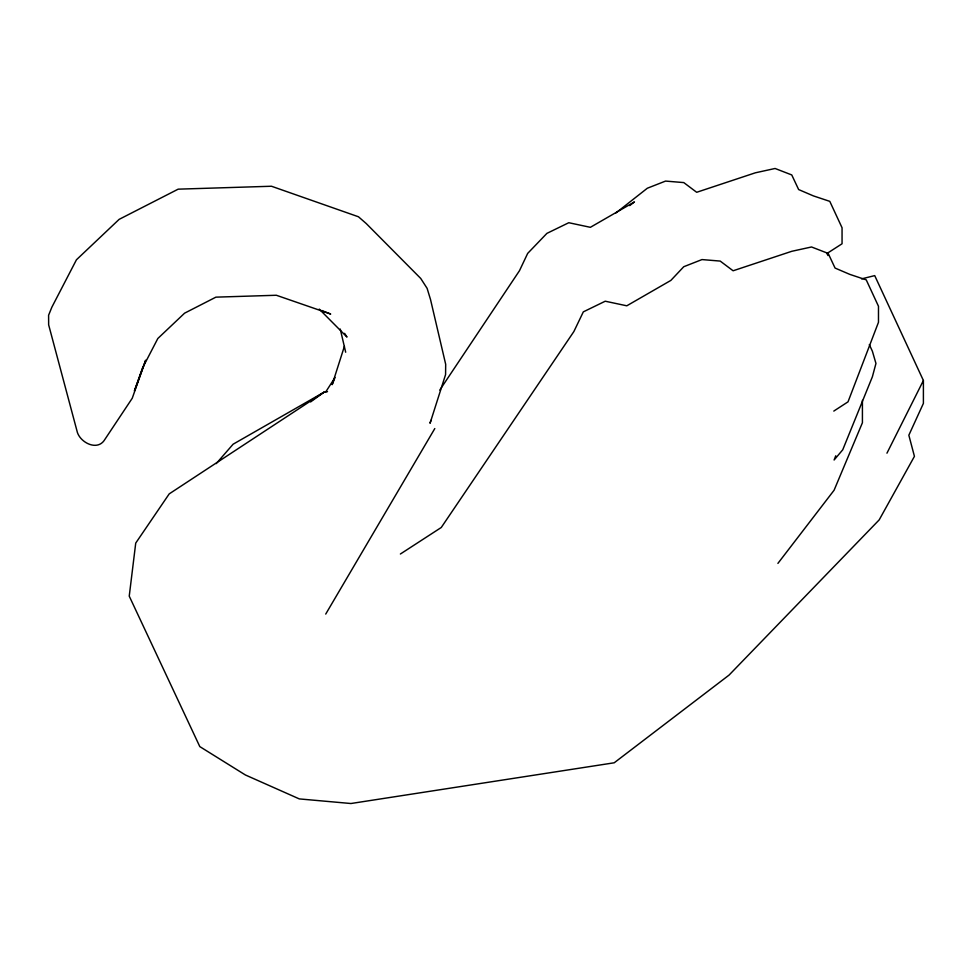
<?xml version="1.0" encoding="UTF-8"?>
<svg xmlns="http://www.w3.org/2000/svg" width="972" height="972" viewBox="0 0 972 972"><rect width="100%" height="100%" fill="white"/><g stroke="black" fill="none" stroke-linecap="round" stroke-linejoin="round"><path stroke-width="1.46" d="M344.428 346.226L332.169 384.669L335.061 377.452L325.462 392.348M430.146 422.978L445.577 374.585L445.686 364.306L430.523 299.534L427.109 288.344L420.742 278.466L366.213 223.524L358.449 216.768L271.48 186.247L178.168 189.163L119.143 219.356L76.448 259.779L51.856 307.201L48.6 315.244L48.649 324.818L76.934 430.742C78.999 441.689 96.106 451.275 103.955 440.802L132.241 398.265L145.691 360.175L134.428 390.914L142.422 368.218L157.829 338.499L184.595 313.166L215.905 297.153L276.34 295.257L330.687 314.053L321.659 310.481M430.037 423.075L430.985 420.329M835.762 455.795L834.098 460.011L842.736 449.793L872.382 376.784L875.954 363.443L872.382 351.208L869.32 344.61M886.95 453.183L923.4 380.514L874.715 275.611L861.544 278.891M325.729 614.073L434.8 428.555M439.781 390.076L519.485 270.69L527.675 253.4L546.896 233.377L568.79 222.722L590.369 227.314L634.437 201.921L629.674 205.602M777.904 563.395L834.098 490.216L862.419 422.735L862.419 400.355M216.221 463.62L233.098 444.216L324.053 392.178L327.515 391.643M615.896 212.965L647.34 188.228L665.553 181.084L683.778 182.59L696.681 192.286L755.341 172.809L775.085 168.484L791.755 174.936L798.644 189.564L813.394 195.894L829.796 201.362L842.056 227.764L842.056 243.778L826.905 253.522M310.578 401.946L324.053 392.178L169.213 493.885L135.728 543.081L129.24 596.14L199.807 746.605L245.394 774.976L299.315 798.911L350.941 803.516L614.207 762.789L729.061 675.09L879.174 519.899L914.433 456.354L908.844 435.213L923.4 403.392L923.4 380.514M833.794 411.083L848.021 401.837L878.481 322.279L878.481 306.265L866.234 279.851L849.82 274.383L835.069 268.065L828.193 253.425L811.523 246.973L791.779 251.298L733.107 270.775L720.203 261.079L701.978 259.573L683.766 266.717L670.862 280.41L626.794 305.803L605.228 301.211L583.322 311.866L573.881 331.537L441.264 527.492L400.379 554.016M319.229 309.096L346.98 337.053L344.586 333.347M826.759 252.914L827.986 255.551M340.249 329.034L345.68 352.228"/></g></svg>
